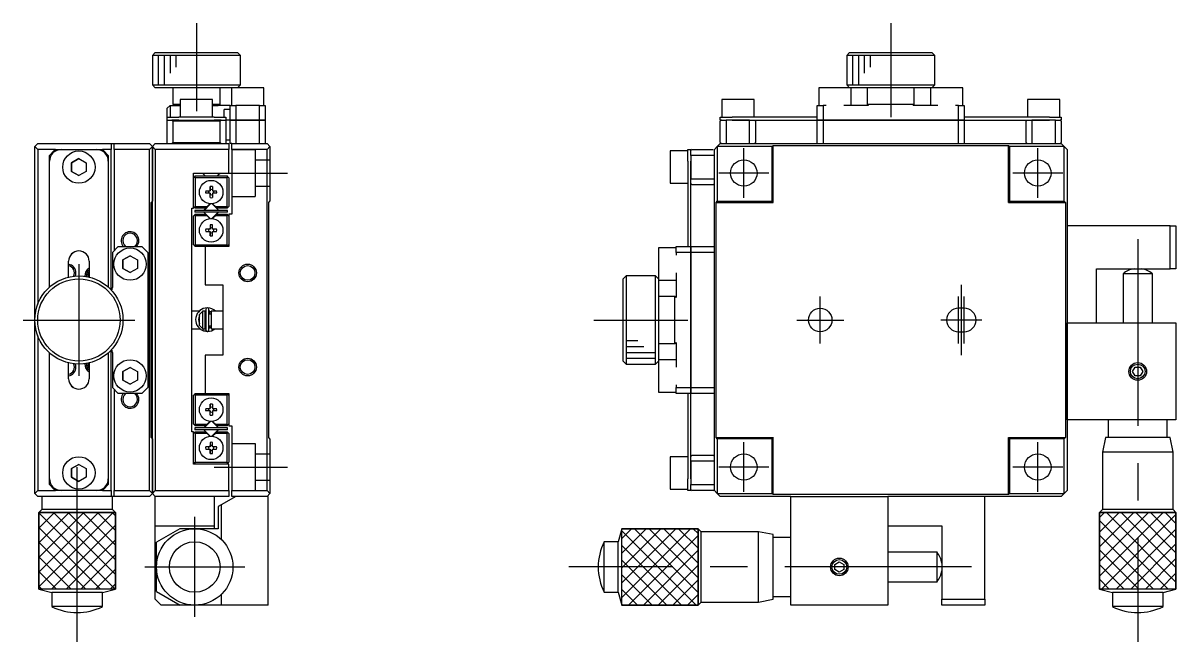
# Model space of a CAD drawing. Extents: x 10 to 427, y 10 to 256.
# Drawn here: x 230.7 to 426.8, y 96.7 to 202 of the extents above; entities that cross this region are included whole.
import ezdxf

# ---------------------------------------------------------------- set-up
doc = ezdxf.new("R2010")
doc.units = 0
doc.linetypes.add('CENTER', pattern=[50.8, 31.75, -6.35, 6.35, -6.35])
doc.linetypes.add('DASHED', pattern=[19.05, 12.7, -6.35])
doc.layers.get('0').update_dxf_attribs({"linetype": 'CONTINUOUS'})
doc.layers.add('CENTER', color=1, linetype='CENTER')

msp = doc.modelspace()

# ---------------------------------------------------------------- linework, layer by layer
at = {"color": 7, "linetype": 'CONTINUOUS'}
for p, q in [((253.24, 197), (252.74, 196.5)), ((267.74, 196.5), (252.74, 196.5)), ((252.74, 196.5), (252.74, 191.5)), ((253.24, 197), (267.24, 197)), ((267.74, 196.5), (267.24, 197)), ((267.74, 191.5), (267.74, 196.5)), ((371.32, 197), (370.82, 196.5)), ((378.32, 196.5), (370.82, 196.5)), ((370.82, 196.5), (370.82, 191.5)), ((371.32, 197), (378.32, 197)), ((371.32, 197), (385.32, 197)), ((378.32, 197), (385.32, 197)), ((385.82, 196.5), (378.32, 196.5)), ((385.82, 196.5), (385.32, 197)), ((385.82, 191.5), (385.82, 196.5)), ((252.74, 191.5), (267.74, 191.5)), ((252.74, 191.5), (253.24, 191)), ((266.19, 191), (253.24, 191)), ((256.24, 191), (256.24, 188.2)), ((264.24, 188.2), (264.24, 191)), ((271.69, 191), (266.19, 191)), ((266.19, 191), (266.19, 188)), ((267.24, 191), (267.74, 191.5)), ((271.69, 188), (271.69, 191)), ((368.82, 191), (366.07, 191)), ((366.07, 191), (366.07, 188)), ((371.57, 191), (368.82, 191)), ((370.82, 191.5), (385.82, 191.5)), ((370.82, 191.5), (371.32, 191)), ((385.07, 191), (371.57, 191)), ((371.57, 188), (371.57, 191)), ((374.32, 191), (374.32, 188.2)), ((382.32, 188.2), (382.32, 191)), ((387.82, 191), (385.07, 191)), ((385.07, 191), (385.07, 188)), ((385.32, 191), (385.82, 191.5)), ((390.57, 191), (387.82, 191)), ((390.57, 188), (390.57, 191)), ((262.99, 189), (257.49, 189)), ((257.49, 189), (257.49, 186)), ((262.99, 186), (262.99, 189)), ((352.32, 189), (349.57, 189)), ((349.57, 189), (349.57, 186)), ((355.07, 189), (352.32, 189)), ((355.07, 186), (355.07, 189)), ((404.32, 189), (401.57, 189)), ((401.57, 189), (401.57, 186)), ((407.07, 189), (404.32, 189)), ((407.07, 186), (407.07, 189)), ((255.74, 188), (255.24, 187.5)), ((255.24, 186), (255.24, 187.5)), ((255.74, 188), (255.74, 186)), ((255.74, 188), (257.49, 188)), ((256.24, 188.2), (257.49, 188.2)), ((256.24, 188.2), (256.44, 188)), ((262.99, 188.2), (264.24, 188.2)), ((262.99, 188), (263.94, 188)), ((265.94, 188), (263.94, 188)), ((264.04, 188), (264.24, 188.2)), ((265.94, 187.3), (264.94, 187.3)), ((264.94, 186), (264.94, 187.3)), ((265.94, 185.5), (265.94, 188)), ((265.94, 188), (266.94, 188)), ((266.94, 188), (266.94, 185.5)), ((270.94, 188), (266.94, 188)), ((270.94, 185.5), (270.94, 188)), ((270.94, 188), (271.94, 188)), ((271.94, 188), (271.94, 185.5)), ((365.82, 185.5), (365.82, 188)), ((365.82, 188), (366.82, 188)), ((366.82, 188), (366.82, 185.5)), ((367.32, 188), (366.82, 188)), ((374.52, 188), (370.32, 188)), ((374.32, 188.2), (382.32, 188.2)), ((374.32, 188.2), (374.52, 188)), ((382.12, 188), (382.32, 188.2)), ((386.32, 188), (382.12, 188)), ((389.82, 188), (389.32, 188)), ((389.82, 185.5), (389.82, 188)), ((389.82, 188), (390.82, 188)), ((390.82, 188), (390.82, 185.5)), ((255.24, 185.5), (255.24, 186)), ((255.24, 186), (257.24, 186)), ((255.24, 181.5), (255.24, 185.5)), ((255.24, 185.5), (256.04, 185.5)), ((256.24, 185.3), (256.04, 185.5)), ((256.04, 185.5), (256.37, 185.5)), ((256.37, 185.5), (256.04, 185.5)), ((256.24, 185.3), (256.24, 181.7)), ((264.24, 185.3), (256.24, 185.3)), ((257.24, 185.5), (256.37, 185.5)), ((263.24, 186), (257.24, 186)), ((257.24, 185.5), (263.24, 185.5)), ((263.24, 186), (265.24, 186)), ((264.12, 185.5), (263.24, 185.5)), ((264.12, 185.5), (264.44, 185.5)), ((264.44, 185.5), (264.12, 185.5)), ((264.44, 185.5), (264.24, 185.3)), ((264.24, 181.7), (264.24, 185.3)), ((264.44, 185.5), (265.24, 185.5)), ((265.24, 186), (265.24, 185.5)), ((265.24, 185.5), (265.24, 181.5)), ((265.94, 185.5), (265.24, 185.5)), ((266.94, 185.5), (265.94, 185.5)), ((265.94, 181.5), (265.94, 185.5)), ((265.94, 185.5), (266.94, 185.5)), ((266.94, 185.5), (270.94, 185.5)), ((266.94, 185.5), (266.94, 181.5)), ((270.94, 185.5), (266.94, 185.5)), ((271.94, 185.5), (270.94, 185.5)), ((270.94, 181.5), (270.94, 185.5)), ((270.94, 185.5), (271.94, 185.5)), ((271.94, 185.5), (271.94, 181.5)), ((349.32, 185.5), (349.32, 186)), ((349.32, 186), (351.32, 186)), ((349.52, 185.5), (349.32, 185.3)), ((349.52, 185.5), (349.32, 185.5)), ((349.32, 181.7), (349.32, 185.3)), ((349.52, 185.5), (350.32, 185.5)), ((350.32, 185.5), (350.32, 181.5)), ((351.32, 185.5), (350.32, 185.5)), ((351.32, 185.5), (350.32, 185.5)), ((365.82, 186), (351.32, 186)), ((354.32, 185.5), (351.32, 185.5)), ((351.32, 185.5), (354.32, 185.5)), ((354.32, 181.5), (354.32, 185.5)), ((354.32, 185.5), (365.82, 185.5)), ((355.32, 185.3), (355.12, 185.5)), ((355.32, 185.3), (355.32, 181.7)), ((366.82, 185.5), (365.82, 185.5)), ((365.82, 181.5), (365.82, 185.5)), ((365.82, 185.5), (366.82, 185.5)), ((366.82, 185.5), (389.82, 185.5)), ((366.82, 185.5), (366.82, 181.5)), ((389.82, 185.5), (366.82, 185.5)), ((390.82, 185.5), (389.82, 185.5)), ((389.82, 181.5), (389.82, 185.5)), ((389.82, 185.5), (390.82, 185.5)), ((405.32, 186), (390.82, 186)), ((390.82, 185.5), (402.32, 185.5)), ((390.82, 185.5), (390.82, 181.5)), ((401.52, 185.5), (401.32, 185.3)), ((401.32, 181.7), (401.32, 185.3)), ((402.32, 185.5), (402.32, 181.5)), ((405.32, 185.5), (402.32, 185.5)), ((402.32, 185.5), (405.32, 185.5)), ((405.32, 186), (407.32, 186)), ((406.32, 185.5), (405.32, 185.5)), ((406.32, 185.5), (405.32, 185.5)), ((406.32, 181.5), (406.32, 185.5)), ((406.32, 185.5), (407.12, 185.5)), ((407.32, 185.3), (407.12, 185.5)), ((407.32, 185.5), (407.12, 185.5)), ((407.32, 186), (407.32, 185.5)), ((407.32, 185.3), (407.32, 181.7)), ((233.24, 181.5), (232.74, 181)), ((232.74, 181), (233.24, 180.5)), ((232.74, 151.5), (232.74, 181)), ((233.24, 181.5), (245.74, 181.5)), ((233.24, 180.5), (233.24, 154.19)), ((236.24, 180.5), (233.24, 180.5)), ((236.04, 180.3), (236.24, 180.5)), ((236.24, 180.5), (237.24, 180.5)), ((237.24, 180.5), (243.24, 180.5)), ((243.24, 180.5), (244.24, 180.5)), ((244.24, 180.5), (244.44, 180.3)), ((245.74, 180.5), (244.24, 180.5)), ((245.74, 181.5), (246.24, 181.5)), ((245.74, 181.5), (245.74, 180.5)), ((245.74, 156.6), (245.74, 180.5)), ((246.24, 181.5), (252.24, 181.5)), ((246.24, 180.5), (246.24, 181.5)), ((252.24, 180.5), (246.24, 180.5)), ((246.24, 180.5), (246.24, 163.3)), ((252.24, 181.5), (252.74, 181)), ((252.74, 181), (252.24, 180.5)), ((252.24, 122.5), (252.24, 180.5)), ((253.24, 181.5), (252.74, 181)), ((252.74, 181), (253.24, 180.5)), ((252.74, 122), (252.74, 181)), ((252.74, 181), (252.74, 171.7)), ((253.24, 181.5), (265.74, 181.5)), ((253.24, 180.5), (253.24, 122.5)), ((265.74, 180.5), (253.24, 180.5)), ((256.04, 181.5), (256.24, 181.7)), ((256.24, 181.7), (264.24, 181.7)), ((264.24, 181.7), (264.44, 181.5)), ((265.94, 182.1), (265.24, 182.1)), ((265.74, 181.5), (265.74, 180.5)), ((265.74, 176.5), (265.74, 180.5)), ((266.24, 181.5), (265.94, 181.5)), ((266.24, 181.5), (272.24, 181.5)), ((266.24, 180.5), (266.24, 181.5)), ((266.24, 180.5), (266.24, 169.5)), ((272.24, 180.5), (266.24, 180.5)), ((272.24, 181.5), (272.74, 181)), ((272.74, 181), (272.24, 180.5)), ((272.24, 122.5), (272.24, 180.5)), ((272.74, 181), (272.74, 171.7)), ((343.82, 180.5), (344.32, 180.5)), ((343.82, 178.5), (343.82, 180.5)), ((344.52, 180.5), (344.32, 180.3)), ((344.32, 180.5), (344.32, 180.3)), ((344.52, 180.5), (348.12, 180.5)), ((348.82, 181), (348.32, 180.5)), ((348.32, 122.5), (348.32, 180.5)), ((349.32, 181.5), (348.82, 181)), ((348.82, 181), (348.82, 171.7)), ((358.12, 181), (348.82, 181)), ((349.32, 181.7), (349.52, 181.5)), ((349.32, 181.5), (407.32, 181.5)), ((355.12, 181.5), (355.32, 181.7)), ((358.12, 181), (358.32, 181.2)), ((358.12, 171.7), (358.12, 181)), ((358.32, 171.5), (358.32, 181.2)), ((358.32, 181.2), (398.32, 181.2)), ((398.32, 181.2), (398.52, 181)), ((398.32, 171.5), (398.32, 181.2)), ((398.32, 181.2), (398.52, 181)), ((407.82, 181), (398.52, 181)), ((398.52, 181), (398.52, 171.7)), ((401.32, 181.7), (401.52, 181.5)), ((407.12, 181.5), (407.32, 181.7)), ((407.82, 181), (407.32, 181.5)), ((407.82, 171.7), (407.82, 181)), ((408.32, 180.5), (407.82, 181)), ((408.32, 180.5), (408.32, 122.5)), ((236.04, 180.3), (235.24, 179.5)), ((235.24, 178.5), (235.24, 179.5)), ((235.24, 157.09), (235.24, 178.5)), ((236.37, 180.3), (236.04, 180.3)), ((238.99, 178.22), (240.24, 178.94)), ((240.24, 178.94), (238.99, 178.22)), ((240.24, 178.94), (241.49, 178.22)), ((244.44, 180.3), (244.12, 180.3)), ((245.24, 179.5), (244.44, 180.3)), ((245.24, 179.5), (245.24, 178.5)), ((245.24, 178.5), (245.24, 157.09)), ((340.82, 180.25), (340.82, 177.5)), ((343.82, 180.25), (340.82, 180.25)), ((343.82, 178.5), (343.82, 164)), ((344.32, 179.5), (344.32, 180.3)), ((348.32, 179.5), (344.32, 179.5)), ((344.32, 179.5), (344.32, 178.5)), ((344.32, 179.5), (344.32, 178.5)), ((344.32, 178.5), (344.32, 175.5)), ((344.32, 175.5), (344.32, 178.5)), ((238.99, 176.78), (238.99, 178.22)), ((238.99, 178.22), (238.99, 176.78)), ((240.24, 176.06), (238.99, 176.78)), ((238.99, 176.78), (240.24, 176.06)), ((241.49, 176.78), (240.24, 176.06)), ((241.49, 178.22), (241.49, 176.78)), ((259.74, 176.5), (265.74, 176.5)), ((259.74, 170.5), (259.74, 176.5)), ((261.24, 176.5), (261.49, 176.25)), ((263.99, 176.25), (264.24, 176.5)), ((340.82, 177.5), (340.82, 174.75)), ((259.74, 175.7), (259.89, 175.85)), ((260.04, 176), (259.89, 175.85)), ((259.89, 175.85), (260.04, 175.7)), ((260.04, 176), (265.44, 176)), ((260.04, 175.7), (260.04, 170.8)), ((265.44, 175.7), (260.04, 175.7)), ((261.49, 176.25), (261.74, 176)), ((263.74, 176), (263.99, 176.25)), ((265.59, 175.85), (265.44, 176)), ((265.44, 175.7), (265.59, 175.85)), ((265.44, 170.8), (265.44, 175.7)), ((265.59, 175.85), (265.74, 175.7)), ((265.74, 175.7), (265.74, 170.8)), ((340.82, 174.75), (343.82, 174.75)), ((344.32, 175.5), (348.32, 175.5)), ((344.32, 164), (344.32, 175.5)), ((344.32, 174.7), (344.52, 174.5)), ((348.12, 174.5), (348.32, 174.7)), ((261.82, 173.45), (262.54, 173.45)), ((262.54, 173.05), (261.82, 173.05)), ((262.54, 173.45), (262.54, 174.18)), ((262.54, 174.18), (262.54, 173.64)), ((262.54, 173.64), (262.54, 173.45)), ((262.54, 172.32), (262.54, 173.05)), ((262.54, 173.05), (262.54, 172.86)), ((262.54, 172.32), (262.54, 172.86)), ((262.94, 174.18), (262.94, 173.45)), ((262.94, 173.45), (263.67, 173.45)), ((263.67, 173.05), (262.94, 173.05)), ((262.94, 173.05), (262.94, 172.32)), ((348.12, 174.5), (344.52, 174.5)), ((252.54, 171.5), (252.74, 171.7)), ((252.54, 131.5), (252.54, 171.5)), ((259.89, 170.65), (259.74, 170.8)), ((260.04, 170.8), (259.89, 170.65)), ((259.89, 170.65), (260.04, 170.5)), ((260.04, 170.8), (262.04, 170.8)), ((262.57, 171.24), (261.51, 170.18)), ((261.55, 170.15), (262.64, 171.24)), ((261.74, 170.5), (262.04, 170.8)), ((262.04, 170.8), (262.51, 171.26)), ((263.98, 170.18), (262.92, 171.24)), ((262.98, 171.26), (263.45, 170.8)), ((263.45, 170.8), (265.44, 170.8)), ((263.45, 170.8), (263.75, 170.5)), ((265.59, 170.65), (265.44, 170.8)), ((265.44, 170.5), (265.59, 170.65)), ((265.74, 170.8), (265.59, 170.65)), ((272.54, 171.5), (272.74, 171.7)), ((272.54, 131.5), (272.54, 171.5)), ((348.62, 171.5), (348.82, 171.7)), ((348.62, 131.5), (348.62, 171.5)), ((348.62, 171.5), (358.32, 171.5)), ((348.82, 171.7), (358.12, 171.7)), ((358.32, 171.5), (358.12, 171.7)), ((398.52, 171.7), (398.32, 171.5)), ((398.32, 171.5), (408.02, 171.5)), ((398.52, 171.7), (407.82, 171.7)), ((407.82, 171.7), (408.02, 171.5)), ((408.02, 171.5), (408.02, 131.5)), ((259.44, 170.5), (259.74, 170.5)), ((259.44, 132.5), (259.44, 170.5)), ((259.74, 169.2), (259.89, 169.35)), ((259.74, 164.3), (259.74, 169.2)), ((260.04, 169.5), (259.89, 169.35)), ((259.89, 169.35), (260.04, 169.2)), ((259.94, 170.15), (259.94, 169.85)), ((265.54, 170.15), (259.94, 170.15)), ((265.54, 169.85), (259.94, 169.85)), ((261.74, 170.5), (260.04, 170.5)), ((260.04, 169.5), (261.74, 169.5)), ((260.04, 169.2), (260.04, 164.3)), ((262.04, 169.2), (260.04, 169.2)), ((261.51, 169.82), (262.57, 168.76)), ((262.04, 169.2), (261.74, 169.5)), ((262.51, 168.74), (262.04, 169.2)), ((263.42, 169.33), (262.85, 168.76)), ((262.92, 168.76), (263.98, 169.82)), ((263.45, 169.2), (262.98, 168.74)), ((263.94, 169.85), (263.42, 169.33)), ((263.75, 169.5), (263.45, 169.2)), ((265.44, 169.2), (263.45, 169.2)), ((265.44, 170.5), (263.75, 170.5)), ((263.75, 169.5), (265.44, 169.5)), ((265.59, 169.35), (265.44, 169.5)), ((265.44, 169.2), (265.59, 169.35)), ((265.44, 164.3), (265.44, 169.2)), ((265.54, 169.85), (265.54, 170.15)), ((265.59, 169.35), (265.74, 169.2)), ((265.74, 169.5), (265.74, 164)), ((266.24, 169.5), (265.74, 169.5)), ((262.54, 166.95), (261.82, 166.95)), ((262.54, 167.68), (262.54, 166.95)), ((262.54, 167.68), (262.54, 167.14)), ((262.54, 166.95), (262.54, 167.14)), ((262.94, 166.95), (262.94, 167.68)), ((263.67, 166.95), (262.94, 166.95)), ((425.82, 167.5), (408.32, 167.5)), ((425.82, 160.2), (425.82, 167.5)), ((425.82, 167.5), (426.82, 167.5)), ((426.82, 167.5), (426.82, 160.2)), ((261.82, 166.55), (262.54, 166.55)), ((262.54, 166.55), (262.54, 165.82)), ((262.54, 166.36), (262.54, 166.55)), ((262.54, 165.82), (262.54, 166.36)), ((262.94, 165.82), (262.94, 166.55)), ((262.94, 166.55), (263.67, 166.55)), ((246.94, 164), (245.94, 163)), ((245.94, 163), (245.94, 157)), ((246.94, 164), (250.94, 164)), ((251.94, 163), (250.94, 164)), ((251.94, 163), (251.94, 140)), ((259.89, 164.15), (259.74, 164.3)), ((260.04, 164.3), (259.89, 164.15)), ((259.89, 164.15), (260.04, 164)), ((260.04, 164.3), (265.44, 164.3)), ((261.74, 164), (260.04, 164)), ((261.74, 164), (261.74, 157.5)), ((265.74, 164), (261.74, 164)), ((265.59, 164.15), (265.44, 164.3)), ((265.44, 164), (265.59, 164.15)), ((265.74, 164.3), (265.59, 164.15)), ((338.82, 163.75), (338.82, 161)), ((341.82, 163.75), (338.82, 163.75)), ((341.82, 164), (344.32, 164)), ((341.82, 163), (341.82, 164)), ((344.32, 163), (341.82, 163)), ((341.82, 163), (341.82, 162.5)), ((344.32, 164), (344.32, 163)), ((344.32, 164), (348.32, 164)), ((344.32, 163), (344.32, 164)), ((344.32, 140), (344.32, 163)), ((348.32, 163), (344.32, 163)), ((344.32, 163), (344.32, 140)), ((238.49, 158.79), (238.49, 161.5)), ((241.99, 161.5), (241.99, 158.79)), ((247.69, 161.72), (248.94, 162.44)), ((248.94, 162.44), (247.69, 161.72)), ((247.69, 160.28), (247.69, 161.72)), ((247.69, 161.72), (247.69, 160.28)), ((248.94, 162.44), (250.19, 161.72)), ((250.19, 161.72), (250.19, 160.28)), ((338.82, 161), (338.82, 158.25)), ((248.94, 159.56), (247.69, 160.28)), ((247.69, 160.28), (248.94, 159.56)), ((250.19, 160.28), (248.94, 159.56)), ((333.32, 159), (332.82, 158.5)), ((333.32, 159), (333.32, 151.5)), ((338.32, 159), (333.32, 159)), ((338.32, 144), (338.32, 159)), ((338.82, 158.5), (338.32, 159)), ((341.82, 159.5), (341.82, 155.3)), ((413.32, 151), (413.32, 160.2)), ((413.32, 160.2), (425.82, 160.2)), ((422.82, 159.37), (417.82, 159.37)), ((417.82, 159.37), (417.82, 151)), ((422.82, 151), (422.82, 159.37)), ((426.82, 160.2), (425.82, 160.2)), ((261.74, 157.5), (264.74, 157.5)), ((264.74, 157.5), (264.74, 145.5)), ((332.82, 144.5), (332.82, 158.5)), ((332.82, 151.5), (332.82, 158.5)), ((338.82, 158.25), (338.82, 144.75)), ((338.82, 158.25), (341.82, 158.25)), ((341.62, 155.5), (338.82, 155.5)), ((341.62, 147.5), (341.62, 155.5)), ((341.82, 155.3), (341.62, 155.5)), ((260.71, 153), (259.44, 153)), ((260.74, 152.42), (261.24, 152.95)), ((261.24, 153), (261.24, 152.95)), ((261.74, 153), (261.24, 153)), ((261.24, 152.95), (261.24, 150.05)), ((261.36, 153.42), (261.3, 153.4)), ((261.68, 153), (261.84, 153.04)), ((261.74, 150), (261.74, 153)), ((261.84, 153.31), (261.84, 149.81)), ((262.34, 149.81), (262.34, 153.31)), ((262.34, 153.04), (262.74, 152.91)), ((262.44, 153), (262.44, 152.5)), ((262.5, 153), (262.44, 153)), ((262.74, 153), (262.74, 150)), ((264.74, 153), (262.74, 153)), ((390.82, 153.5), (389.82, 153.5)), ((232.74, 122), (232.74, 151.5)), ((260.74, 150.58), (260.74, 152.42)), ((261.74, 152.9), (261.84, 152.71)), ((261.84, 152.5), (261.74, 152.5)), ((261.84, 152.5), (261.74, 152.5)), ((262.44, 152.5), (262.34, 152.5)), ((262.74, 152.5), (262.34, 152.5)), ((332.82, 144.5), (332.82, 151.5)), ((333.32, 151.5), (333.32, 144)), ((408.32, 151), (426.82, 151)), ((408.32, 134.5), (408.32, 151)), ((426.82, 151), (426.82, 134.5)), ((259.44, 150), (260.84, 150)), ((261.24, 150.05), (260.74, 150.58)), ((261.22, 149.76), (261.3, 149.72)), ((261.24, 150.05), (261.24, 150)), ((261.24, 150), (261.74, 150)), ((261.3, 149.72), (261.38, 150.01)), ((261.31, 149.77), (261.3, 149.76)), ((261.3, 149.76), (261.3, 149.75)), ((261.3, 149.75), (261.3, 149.74)), ((261.3, 149.74), (261.3, 149.73)), ((261.3, 149.73), (261.3, 149.72)), ((261.3, 149.72), (261.34, 149.71)), ((261.3, 149.72), (261.3, 149.72)), ((261.3, 149.72), (261.3, 149.72)), ((261.32, 149.81), (261.31, 149.79)), ((261.31, 149.79), (261.31, 149.78)), ((261.31, 149.78), (261.31, 149.77)), ((261.33, 149.84), (261.32, 149.83)), ((261.32, 149.83), (261.32, 149.81)), ((261.34, 149.86), (261.33, 149.84)), ((261.35, 149.9), (261.34, 149.88)), ((261.34, 149.88), (261.34, 149.86)), ((261.34, 149.71), (261.37, 149.69)), ((261.36, 149.92), (261.35, 149.9)), ((261.37, 149.94), (261.36, 149.92)), ((261.36, 149.7), (262.06, 149.56)), ((261.38, 149.98), (261.37, 149.96)), ((261.37, 149.96), (261.37, 149.94)), ((261.37, 149.69), (261.41, 149.68)), ((261.39, 150), (261.38, 149.98)), ((261.41, 149.68), (261.44, 149.67)), ((261.44, 149.67), (261.48, 149.67)), ((261.48, 149.67), (261.52, 149.66)), ((261.52, 149.66), (261.55, 149.66)), ((261.55, 149.66), (261.59, 149.66)), ((261.59, 149.66), (261.63, 149.66)), ((261.63, 149.66), (261.66, 149.66)), ((261.66, 149.66), (261.7, 149.67)), ((261.7, 149.67), (261.74, 149.67)), ((261.74, 150.5), (261.84, 150.5)), ((261.74, 150.5), (261.84, 150.5)), ((261.84, 150.41), (261.74, 150.21)), ((261.74, 149.67), (261.77, 149.68)), ((261.77, 149.68), (261.81, 149.69)), ((261.81, 149.69), (261.84, 149.7)), ((261.84, 149.7), (261.86, 149.71)), ((262.34, 150.5), (262.44, 150.5)), ((262.34, 150.5), (262.74, 150.5)), ((262.74, 150.21), (262.34, 150.08)), ((262.44, 150.5), (262.44, 150.1)), ((262.74, 150), (264.74, 150)), ((389.82, 149.5), (390.82, 149.5)), ((233.24, 148.81), (233.24, 122.5)), ((338.82, 147.5), (341.62, 147.5)), ((341.62, 147.5), (341.82, 147.7)), ((341.82, 147.7), (341.82, 143.5)), ((235.24, 124.5), (235.24, 145.91)), ((245.24, 145.91), (245.24, 124.5)), ((245.74, 122.5), (245.74, 146.4)), ((245.94, 146), (245.94, 140)), ((261.74, 145.5), (261.74, 139)), ((264.74, 145.5), (261.74, 145.5)), ((238.49, 141.5), (238.49, 144.21)), ((241.99, 144.21), (241.99, 141.5)), ((247.69, 142.72), (248.94, 143.44)), ((248.94, 143.44), (247.69, 142.72)), ((248.94, 143.44), (250.19, 142.72)), ((332.82, 144.5), (333.32, 144)), ((333.32, 144), (338.32, 144)), ((338.32, 144), (338.82, 144.5)), ((338.82, 144.75), (338.82, 142)), ((341.82, 144.75), (338.82, 144.75)), ((419.45, 142.75), (419.89, 143.5)), ((419.89, 143.5), (420.75, 143.5)), ((420.75, 143.5), (421.18, 142.75)), ((247.69, 141.28), (247.69, 142.72)), ((247.69, 142.72), (247.69, 141.28)), ((248.94, 140.56), (247.69, 141.28)), ((247.69, 141.28), (248.94, 140.56)), ((250.19, 141.28), (248.94, 140.56)), ((250.19, 142.72), (250.19, 141.28)), ((338.82, 142), (338.82, 139.25)), ((419.89, 142), (419.45, 142.75)), ((420.75, 142), (419.89, 142)), ((421.18, 142.75), (420.75, 142)), ((245.94, 140), (246.94, 139)), ((246.24, 139.7), (246.24, 122.5)), ((250.94, 139), (251.94, 140)), ((338.82, 139.25), (341.82, 139.25)), ((341.82, 140.5), (341.82, 140)), ((341.82, 140), (344.32, 140)), ((341.82, 139), (341.82, 140)), ((344.32, 140), (344.32, 139)), ((344.32, 139), (344.32, 140)), ((344.32, 140), (348.32, 140)), ((250.94, 139), (246.94, 139)), ((259.74, 138.7), (259.89, 138.85)), ((259.74, 133.8), (259.74, 138.7)), ((260.04, 139), (259.89, 138.85)), ((259.89, 138.85), (260.04, 138.7)), ((260.04, 139), (261.74, 139)), ((260.04, 138.7), (260.04, 133.8)), ((265.44, 138.7), (260.04, 138.7)), ((261.74, 139), (265.74, 139)), ((265.59, 138.85), (265.44, 139)), ((265.44, 138.7), (265.59, 138.85)), ((265.44, 133.8), (265.44, 138.7)), ((265.59, 138.85), (265.74, 138.7)), ((265.74, 139), (265.74, 133.5)), ((344.32, 139), (341.82, 139)), ((343.82, 139), (343.82, 124.5)), ((344.32, 127.5), (344.32, 139)), ((348.32, 139), (344.32, 139)), ((261.82, 136.45), (262.54, 136.45)), ((262.54, 136.05), (261.82, 136.05)), ((262.54, 136.45), (262.54, 137.18)), ((262.54, 137.18), (262.54, 136.64)), ((262.54, 136.64), (262.54, 136.45)), ((262.54, 135.32), (262.54, 136.05)), ((262.54, 136.05), (262.54, 135.86)), ((262.54, 135.32), (262.54, 135.86)), ((262.94, 137.18), (262.94, 136.45)), ((262.94, 136.45), (263.67, 136.45)), ((263.67, 136.05), (262.94, 136.05)), ((262.94, 136.05), (262.94, 135.32)), ((259.89, 133.65), (259.74, 133.8)), ((260.04, 133.8), (259.89, 133.65)), ((259.89, 133.65), (260.04, 133.5)), ((260.04, 133.8), (262.04, 133.8)), ((261.74, 133.5), (260.04, 133.5)), ((262.57, 134.24), (261.51, 133.18)), ((261.55, 133.15), (262.07, 133.67)), ((261.74, 133.5), (262.04, 133.8)), ((262.04, 133.8), (262.51, 134.26)), ((262.07, 133.67), (262.64, 134.24)), ((263.98, 133.18), (262.92, 134.24)), ((262.98, 134.26), (263.45, 133.8)), ((263.45, 133.8), (263.75, 133.5)), ((263.45, 133.8), (265.44, 133.8)), ((265.44, 133.5), (263.75, 133.5)), ((265.59, 133.65), (265.44, 133.8)), ((265.44, 133.5), (265.59, 133.65)), ((265.74, 133.8), (265.59, 133.65)), ((265.74, 133.5), (266.24, 133.5)), ((266.24, 133.5), (266.24, 122.5)), ((426.82, 134.5), (408.32, 134.5)), ((415.32, 134.5), (415.32, 131.5)), ((425.32, 131.5), (425.32, 134.5)), ((252.74, 131.3), (252.54, 131.5)), ((259.74, 132.5), (259.44, 132.5)), ((259.74, 127), (259.74, 132.5)), ((259.74, 132.2), (259.89, 132.35)), ((260.04, 132.5), (259.89, 132.35)), ((259.89, 132.35), (260.04, 132.2)), ((259.94, 133.15), (259.94, 132.85)), ((265.54, 133.15), (259.94, 133.15)), ((265.54, 132.85), (259.94, 132.85)), ((260.04, 132.5), (261.74, 132.5)), ((260.04, 132.2), (260.04, 127.3)), ((262.04, 132.2), (260.04, 132.2)), ((261.51, 132.82), (262.57, 131.76)), ((262.04, 132.2), (261.74, 132.5)), ((262.51, 131.74), (262.04, 132.2)), ((263.94, 132.85), (262.85, 131.76)), ((262.92, 131.76), (263.98, 132.82)), ((263.45, 132.2), (262.98, 131.74)), ((263.75, 132.5), (263.45, 132.2)), ((265.44, 132.2), (263.45, 132.2)), ((263.75, 132.5), (265.44, 132.5)), ((265.59, 132.35), (265.44, 132.5)), ((265.44, 132.2), (265.59, 132.35)), ((265.44, 127.3), (265.44, 132.2)), ((265.54, 132.85), (265.54, 133.15)), ((265.59, 132.35), (265.74, 132.2)), ((265.74, 132.2), (265.74, 127.3)), ((272.74, 131.3), (272.54, 131.5)), ((348.82, 131.3), (348.62, 131.5)), ((348.62, 131.5), (358.32, 131.5)), ((358.32, 131.5), (358.12, 131.3)), ((358.32, 121.8), (358.32, 131.5)), ((398.32, 121.8), (398.32, 131.5)), ((398.52, 131.3), (398.32, 131.5)), ((398.32, 131.5), (408.02, 131.5)), ((408.02, 131.5), (407.82, 131.3)), ((414.82, 131.5), (414.32, 129)), ((425.82, 131.5), (414.82, 131.5)), ((426.32, 129), (425.82, 131.5)), ((252.74, 131.3), (252.74, 122)), ((262.54, 129.95), (261.82, 129.95)), ((261.82, 129.55), (262.54, 129.55)), ((262.54, 130.68), (262.54, 129.95)), ((262.54, 130.68), (262.54, 130.14)), ((262.54, 129.95), (262.54, 130.14)), ((262.54, 129.55), (262.54, 128.82)), ((262.54, 129.36), (262.54, 129.55)), ((262.94, 129.95), (262.94, 130.68)), ((263.67, 129.95), (262.94, 129.95)), ((262.94, 128.82), (262.94, 129.55)), ((262.94, 129.55), (263.67, 129.55)), ((272.74, 131.3), (272.74, 122)), ((348.82, 131.3), (348.82, 122)), ((358.12, 131.3), (348.82, 131.3)), ((358.12, 122), (358.12, 131.3)), ((398.52, 131.3), (398.52, 122)), ((407.82, 131.3), (398.52, 131.3)), ((407.82, 122), (407.82, 131.3)), ((262.54, 128.82), (262.54, 129.36)), ((340.82, 128.25), (340.82, 125.5)), ((343.82, 128.25), (340.82, 128.25)), ((344.52, 128.5), (344.32, 128.3)), ((348.32, 127.5), (344.32, 127.5)), ((344.32, 127.5), (344.32, 124.5)), ((344.32, 124.5), (344.32, 127.5)), ((344.52, 128.5), (348.12, 128.5)), ((348.32, 128.3), (348.12, 128.5)), ((426.32, 129), (414.32, 129)), ((414.32, 129), (414.32, 119.25)), ((426.32, 119.25), (426.32, 129)), ((238.99, 126.22), (240.24, 126.94)), ((240.24, 126.94), (238.99, 126.22)), ((238.99, 124.78), (238.99, 126.22)), ((238.99, 126.22), (238.99, 124.78)), ((240.24, 126.94), (241.49, 126.22)), ((241.49, 126.22), (241.49, 124.78)), ((259.89, 127.15), (259.74, 127.3)), ((265.74, 127), (259.74, 127)), ((260.04, 127.3), (259.89, 127.15)), ((259.89, 127.15), (260.04, 127)), ((260.04, 127.3), (265.44, 127.3)), ((265.59, 127.15), (265.44, 127.3)), ((265.44, 127), (265.59, 127.15)), ((265.74, 127.3), (265.59, 127.15)), ((265.74, 122.5), (265.74, 127)), ((340.82, 125.5), (340.82, 122.75)), ((235.24, 123.5), (235.24, 124.5)), ((240.24, 124.06), (238.99, 124.78)), ((238.99, 124.78), (240.24, 124.06)), ((241.49, 124.78), (240.24, 124.06)), ((245.24, 124.5), (245.24, 123.5)), ((343.82, 122.5), (343.82, 124.5)), ((344.32, 124.5), (344.32, 123.5)), ((344.32, 124.5), (344.32, 123.5)), ((233.24, 122.5), (232.74, 122)), ((232.74, 122), (233.24, 121.5)), ((233.24, 122.5), (236.24, 122.5)), ((235.24, 123.5), (236.04, 122.7)), ((236.04, 122.7), (236.37, 122.7)), ((236.24, 122.5), (236.04, 122.7)), ((237.24, 122.5), (236.24, 122.5)), ((243.24, 122.5), (237.24, 122.5)), ((244.24, 122.5), (243.24, 122.5)), ((244.12, 122.7), (244.44, 122.7)), ((244.44, 122.7), (244.24, 122.5)), ((244.24, 122.5), (245.74, 122.5)), ((244.44, 122.7), (245.24, 123.5)), ((245.74, 122.5), (245.74, 121.5)), ((246.24, 122.5), (252.24, 122.5)), ((246.24, 121.5), (246.24, 122.5)), ((252.24, 122.5), (252.74, 122)), ((252.74, 122), (252.24, 121.5)), ((253.24, 122.5), (252.74, 122)), ((252.74, 122), (253.24, 121.5)), ((253.24, 122.5), (265.74, 122.5)), ((265.74, 122.5), (265.74, 121.5)), ((266.24, 122.5), (272.24, 122.5)), ((266.24, 121.5), (266.24, 122.5)), ((272.24, 122.5), (272.74, 122)), ((272.74, 122), (272.24, 121.5)), ((340.82, 122.75), (343.82, 122.75)), ((344.32, 122.5), (343.82, 122.5)), ((344.32, 123.5), (348.32, 123.5)), ((344.32, 122.7), (344.32, 123.5)), ((344.32, 122.7), (344.52, 122.5)), ((344.32, 122.7), (344.32, 122.5)), ((348.12, 122.5), (344.52, 122.5)), ((348.12, 122.5), (348.32, 122.7)), ((348.32, 122.5), (348.82, 122)), ((348.82, 122), (358.12, 122)), ((348.82, 122), (349.32, 121.5)), ((358.32, 121.8), (358.12, 122)), ((398.32, 121.8), (358.32, 121.8)), ((398.52, 122), (398.32, 121.8)), ((398.52, 122), (407.82, 122)), ((407.32, 121.5), (407.82, 122)), ((407.82, 122), (408.32, 122.5)), ((245.74, 121.5), (233.24, 121.5)), ((233.94, 121.5), (233.94, 119.25)), ((246.24, 121.5), (245.74, 121.5)), ((245.94, 119.25), (245.94, 121.5)), ((252.24, 121.5), (246.24, 121.5)), ((253.24, 116.5), (253.24, 121.5)), ((265.74, 121.5), (253.24, 121.5)), ((263.24, 121.5), (263.24, 116.5)), ((264.44, 120.06), (263.94, 119.77)), ((263.94, 119.77), (263.94, 116)), ((266.94, 121.5), (264.44, 120.06)), ((264.44, 120.06), (264.44, 114.19)), ((272.24, 121.5), (266.24, 121.5)), ((272.44, 121.5), (272.24, 121.5)), ((272.44, 103), (272.44, 121.5)), ((361.32, 121.5), (349.32, 121.5)), ((361.32, 121.5), (377.82, 121.5)), ((361.32, 103), (361.32, 121.5)), ((377.82, 121.5), (377.82, 103)), ((407.32, 121.5), (377.82, 121.5)), ((394.32, 104), (394.32, 121.5)), ((233.94, 119.25), (233.44, 118.75)), ((246.44, 118.75), (233.44, 118.75)), ((233.44, 118.75), (233.44, 105.75)), ((233.44, 105.75), (233.44, 118.75)), ((233.44, 118.75), (246.44, 118.75)), ((245.94, 119.25), (233.94, 119.25)), ((246.44, 118.75), (245.94, 119.25)), ((246.44, 105.75), (246.44, 118.75)), ((246.44, 118.75), (246.44, 105.75)), ((414.32, 119.25), (413.82, 118.75)), ((426.82, 118.75), (413.82, 118.75)), ((413.82, 118.75), (413.82, 105.75)), ((413.82, 105.75), (413.82, 118.75)), ((413.82, 118.75), (426.82, 118.75)), ((426.32, 119.25), (414.32, 119.25)), ((426.82, 118.75), (426.32, 119.25)), ((426.82, 105.75), (426.82, 118.75)), ((426.82, 118.75), (426.82, 105.75)), ((253.24, 116.5), (263.24, 116.5)), ((253.24, 104), (253.24, 116.5)), ((257.42, 116), (253.44, 113.71)), ((259.94, 116), (257.42, 116)), ((263.94, 116), (259.94, 116)), ((263.24, 116.5), (263.24, 116)), ((332.57, 116), (331.98, 113.8)), ((332.57, 103), (332.57, 116)), ((345.57, 116), (332.57, 116)), ((332.57, 116), (345.57, 116)), ((332.57, 103), (332.57, 116)), ((345.57, 103), (345.57, 116)), ((346.07, 115.5), (345.57, 116)), ((345.57, 116), (345.57, 103)), ((377.82, 116.5), (387.02, 116.5)), ((387.02, 116.5), (387.02, 104)), ((329.57, 105.2), (329.57, 113.8)), ((331.98, 113.8), (329.57, 113.8)), ((331.98, 105.2), (331.98, 113.8)), ((346.07, 103.5), (346.07, 115.5)), ((355.82, 115.5), (346.07, 115.5)), ((355.82, 103.5), (355.82, 115.5)), ((358.32, 115), (355.82, 115.5)), ((358.32, 104), (358.32, 115)), ((361.32, 114.5), (358.32, 114.5)), ((253.44, 109.5), (253.44, 113.71)), ((386.19, 112), (377.82, 112)), ((386.19, 107), (386.19, 112)), ((368.82, 109.93), (369.57, 110.37)), ((368.82, 109.07), (368.82, 109.93)), ((369.57, 110.37), (370.32, 109.93)), ((370.32, 109.93), (370.32, 109.07)), ((253.44, 105.31), (253.44, 109.5)), ((369.57, 108.63), (368.82, 109.07)), ((370.32, 109.07), (369.57, 108.63)), ((377.82, 107), (386.19, 107)), ((246.44, 105.75), (233.44, 105.75)), ((233.44, 105.75), (235.64, 105.16)), ((246.44, 105.75), (233.44, 105.75)), ((244.24, 105.16), (235.64, 105.16)), ((235.64, 105.16), (235.64, 102.75)), ((244.24, 105.16), (246.44, 105.75)), ((244.24, 102.75), (244.24, 105.16)), ((253.24, 104), (254.24, 103)), ((253.44, 105.31), (257.44, 103)), ((264.44, 104.81), (264.44, 103)), ((329.57, 105.2), (331.98, 105.2)), ((331.98, 105.2), (332.57, 103)), ((355.82, 103.5), (358.32, 104)), ((358.32, 104.5), (361.32, 104.5)), ((387.02, 104), (394.32, 104)), ((387.02, 103), (387.02, 104)), ((394.32, 104), (394.32, 103)), ((426.82, 105.75), (413.82, 105.75)), ((413.82, 105.75), (416.02, 105.16)), ((426.82, 105.75), (413.82, 105.75)), ((424.62, 105.16), (416.02, 105.16)), ((416.02, 105.16), (416.02, 102.75)), ((424.62, 105.16), (426.82, 105.75)), ((424.62, 102.75), (424.62, 105.16)), ((244.24, 102.75), (235.64, 102.75)), ((257.44, 103), (254.24, 103)), ((259.94, 103), (257.44, 103)), ((264.44, 103), (259.94, 103)), ((272.44, 103), (264.44, 103)), ((332.57, 103), (345.57, 103)), ((345.57, 103), (332.57, 103)), ((345.57, 103), (346.07, 103.5)), ((346.07, 103.5), (355.82, 103.5)), ((377.82, 103), (361.32, 103)), ((394.32, 103), (387.02, 103)), ((424.62, 102.75), (416.02, 102.75))]:
    msp.add_line(p, q, dxfattribs=at)
at = {"color": 3, "linetype": 'CONTINUOUS'}
for p, q in [((253.74, 196.5), (253.74, 191.5)), ((254.74, 196.5), (254.74, 191.5)), ((255.74, 196.5), (255.74, 193.5)), ((256.74, 196.5), (256.74, 194.5)), ((371.82, 196.5), (371.82, 191.5)), ((372.82, 196.5), (372.82, 191.5)), ((373.82, 196.5), (373.82, 193.5)), ((374.82, 196.5), (374.82, 194.5)), ((333.32, 148), (335.32, 148)), ((333.32, 147), (336.32, 147)), ((333.32, 146), (338.32, 146)), ((333.32, 145), (338.32, 145)), ((233.58, 118.75), (233.44, 118.62)), ((236.08, 118.75), (233.44, 116.12)), ((238.58, 118.75), (233.44, 113.62)), ((241.08, 118.75), (233.44, 111.12)), ((243.58, 118.75), (233.44, 108.62)), ((246.08, 118.75), (233.44, 106.12)), ((233.44, 118.72), (246.41, 105.75)), ((235.91, 118.75), (246.44, 108.22)), ((238.41, 118.75), (246.44, 110.72)), ((240.91, 118.75), (246.44, 113.22)), ((243.41, 118.75), (246.44, 115.72)), ((245.91, 118.75), (246.44, 118.22)), ((413.82, 107.92), (424.65, 118.75)), ((413.82, 110.42), (422.15, 118.75)), ((413.82, 112.92), (419.65, 118.75)), ((413.82, 115.42), (417.15, 118.75)), ((413.82, 117.92), (414.65, 118.75)), ((414.15, 105.75), (426.82, 118.42)), ((426.82, 106.92), (414.99, 118.75)), ((426.82, 109.42), (417.49, 118.75)), ((426.82, 111.92), (419.99, 118.75)), ((426.82, 114.42), (422.49, 118.75)), ((426.82, 116.92), (424.99, 118.75)), ((233.44, 116.22), (243.91, 105.75)), ((246.44, 116.62), (235.58, 105.75)), ((332.57, 114.33), (334.24, 116)), ((332.57, 111.83), (336.74, 116)), ((332.57, 109.33), (339.24, 116)), ((332.57, 106.83), (341.74, 116)), ((332.57, 104.33), (344.24, 116)), ((334.74, 116), (345.57, 105.17)), ((337.24, 116), (345.57, 107.67)), ((339.74, 116), (345.57, 110.17)), ((342.24, 116), (345.57, 112.67)), ((344.74, 116), (345.57, 115.17)), ((425.49, 105.75), (413.82, 117.42)), ((416.65, 105.75), (426.82, 115.92)), ((246.44, 114.12), (238.08, 105.75)), ((332.57, 115.67), (345.24, 103)), ((333.74, 103), (345.57, 114.83)), ((422.99, 105.75), (413.82, 114.92)), ((233.44, 113.72), (241.41, 105.75)), ((332.57, 113.17), (342.74, 103)), ((336.24, 103), (345.57, 112.33)), ((420.49, 105.75), (413.82, 112.42)), ((419.15, 105.75), (426.82, 113.42)), ((233.44, 111.22), (238.91, 105.75)), ((246.44, 111.62), (240.58, 105.75)), ((332.57, 110.67), (340.24, 103)), ((338.74, 103), (345.57, 109.83)), ((417.99, 105.75), (413.82, 109.92)), ((421.65, 105.75), (426.82, 110.92)), ((233.44, 108.72), (236.41, 105.75)), ((246.44, 109.12), (243.08, 105.75)), ((332.57, 108.17), (337.74, 103)), ((424.15, 105.75), (426.82, 108.42)), ((233.44, 106.22), (233.91, 105.75)), ((246.44, 106.62), (245.58, 105.75)), ((341.24, 103), (345.57, 107.33)), ((415.49, 105.75), (413.82, 107.42)), ((426.65, 105.75), (426.82, 105.92)), ((332.57, 105.67), (335.24, 103)), ((343.74, 103), (345.57, 104.83)), ((332.57, 103.17), (332.74, 103))]:
    msp.add_line(p, q, dxfattribs=at)
at = {"color": 3, "linetype": 'DASHED'}
for p, q in [((266.24, 180.5), (270.24, 180.5)), ((270.24, 180.5), (270.24, 172.5)), ((270.24, 178.75), (272.74, 178.75)), ((270.24, 174.25), (272.74, 174.25)), ((266.24, 172.5), (270.24, 172.5)), ((266.24, 130.5), (270.24, 130.5)), ((270.24, 130.5), (270.24, 122.5)), ((270.24, 128.75), (272.74, 128.75)), ((270.24, 124.25), (272.74, 124.25)), ((266.24, 122.5), (270.24, 122.5))]:
    msp.add_line(p, q, dxfattribs=at)
at = {"color": 7, "linetype": 'CONTINUOUS'}
for centre, radius in [((240.24, 177.5), 2.75), ((353.32, 176.5), 2.25), ((403.32, 176.5), 2.25), ((262.74, 173.25), 2), ((262.74, 166.75), 2), ((248.94, 161), 2.75), ((240.24, 151.5), 7.5), ((268.94, 159.5), 1.25), ((240.24, 151.5), 7), ((366.32, 151.5), 2), ((248.94, 142), 2.75), ((268.94, 143.5), 1.25), ((420.32, 142.75), 1.25), ((262.74, 136.25), 2), ((262.74, 129.75), 2), ((240.24, 125.5), 2.75), ((353.32, 126.5), 2.25), ((403.32, 126.5), 2.25), ((259.94, 109.5), 6.5), ((259.94, 109.5), 4.3), ((369.57, 109.5), 1.25)]:
    msp.add_circle(centre, radius, dxfattribs=at)
at = {"color": 3, "linetype": 'CONTINUOUS'}
for centre in [(268.94, 159.5), (268.94, 143.5), (420.32, 142.75), (369.57, 109.5)]:
    msp.add_circle(centre, 1.5, dxfattribs=at)
at = {"color": 7, "linetype": 'CONTINUOUS'}
for centre, radius, start, end in [((237.24, 178.5), 2, 90, 180), ((243.24, 178.5), 2, 0, 90), ((262.74, 173.25), 0.95, 167.8468, 192.1532), ((262.74, 173.25), 0.435, 152.6335, 207.3665), ((262.74, 173.25), 0.95, 77.8468, 102.1532), ((262.74, 173.25), 0.435, 62.6335, 117.3665), ((262.74, 173.25), 0.435, 242.6335, 297.3665), ((262.74, 173.25), 0.435, 332.6335, 27.3665), ((262.74, 173.25), 0.95, 347.8468, 12.1532), ((262.74, 173.25), 0.95, 257.8468, 282.1532), ((262.71, 171.1), 0.2, 126.858, 135), ((262.78, 171.1), 0.2, 128.7388, 135), ((262.78, 171.1), 0.2, 45, 53.142), ((261.65, 170.04), 0.2, 135, 145.0247), ((261.65, 169.96), 0.2, 214.9753, 225), ((262.71, 168.9), 0.2, 225, 233.142), ((262.71, 168.9), 0.2, 308.7388, 315), ((262.78, 168.9), 0.2, 306.858, 315), ((263.84, 170.04), 0.2, 34.9753, 45), ((263.84, 169.96), 0.2, 315, 325.0247), ((262.74, 166.75), 0.95, 167.8468, 192.1532), ((262.74, 166.75), 0.435, 152.6335, 207.3665), ((262.74, 166.75), 0.95, 77.8468, 102.1532), ((262.74, 166.75), 0.435, 62.6335, 117.3665), ((262.74, 166.75), 0.435, 332.6335, 27.3665), ((262.74, 166.75), 0.95, 347.8468, 12.1532), ((248.94, 165), 1.25, 306.8699, 233.1301), ((262.74, 166.75), 0.435, 242.6335, 297.3665), ((262.74, 166.75), 0.95, 257.8468, 282.1532), ((240.24, 161.5), 1.75, 0, 180), ((238.24, 159.5), 1.25, 333.8142, 78.463), ((242.74, 159), 1.25, 126.8699, 184.8488), ((242.74, 159), 1, 138.5904, 180), ((242.74, 159), 1, 180, 188.8574), ((420.32, 156.25), 4, 99.068, 128.6822), ((420.32, 156.25), 4, 51.3178, 80.932), ((243.94, 157), 2, 344.335, 0), ((262.09, 151.56), 2, 90.8992, 246.789), ((262.09, 153.31), 0.25, 0, 180), ((262.09, 151.56), 1.99, 46.1917, 89.2349), ((389.82, 151.5), 2, 90, 270), ((390.82, 151.5), 2, 270, 90), ((262.09, 151.56), 1.5, 153.8769, 206.1023), ((262.09, 149.81), 0.25, 180, 0), ((262.09, 151.56), 2, 270.9074, 308.757), ((243.94, 146), 2, 0, 15.665), ((238.24, 143.5), 1.25, 281.537, 26.1858), ((242.74, 144), 1.25, 175.1512, 233.1301), ((242.74, 144), 1, 171.1426, 180), ((242.74, 144), 1, 180, 221.4096), ((240.24, 141.5), 1.75, 180, 0), ((248.94, 138), 1.25, 126.8699, 270), ((248.94, 138), 1.25, 270, 53.1301), ((262.74, 136.25), 0.95, 167.8468, 192.1532), ((262.74, 136.25), 0.435, 152.6335, 207.3665), ((262.74, 136.25), 0.95, 77.8468, 102.1532), ((262.74, 136.25), 0.435, 62.6335, 117.3665), ((262.74, 136.25), 0.435, 242.6335, 297.3665), ((262.74, 136.25), 0.95, 257.8468, 282.1532), ((262.74, 136.25), 0.435, 332.6335, 27.3665), ((262.74, 136.25), 0.95, 347.8468, 12.1532), ((262.71, 134.1), 0.2, 126.858, 135), ((262.78, 134.1), 0.2, 128.7388, 135), ((262.78, 134.1), 0.2, 45, 53.142), ((261.65, 133.04), 0.2, 135, 145.0247), ((261.65, 132.96), 0.2, 214.9753, 225), ((262.71, 131.9), 0.2, 225, 233.142), ((262.71, 131.9), 0.2, 308.7388, 315), ((262.78, 131.9), 0.2, 306.858, 315), ((263.84, 133.04), 0.2, 34.9753, 45), ((263.84, 132.96), 0.2, 315, 325.0247), ((262.74, 129.75), 0.95, 167.8468, 192.1532), ((262.74, 129.75), 0.435, 152.6335, 207.3665), ((262.74, 129.75), 0.95, 77.8468, 102.1532), ((262.74, 129.75), 0.435, 62.6335, 117.3665), ((262.74, 129.75), 0.435, 332.6335, 27.3665), ((262.74, 129.75), 0.95, 347.8468, 12.1532), ((262.74, 129.75), 0.435, 242.6335, 297.3665), ((262.74, 129.75), 0.95, 257.8468, 282.1532), ((237.24, 124.5), 2, 180, 270), ((243.24, 124.5), 2, 270, 0), ((338.31, 109.5), 9.75, 153.8162, 206.1838), ((383.07, 109.5), 4, 9.068, 38.6822), ((383.07, 109.5), 4, 321.3178, 350.932), ((239.94, 111.49), 9.75, 243.8162, 296.1838), ((420.32, 111.49), 9.75, 243.8162, 296.1838)]:
    msp.add_arc(centre, radius, start, end, dxfattribs=at)
at = {"color": 3, "linetype": 'CONTINUOUS'}
for centre, start, end in [((248.94, 165), 0, 221.8103), ((248.94, 165), 318.1897, 0), ((238.24, 164), 297.9538, 319.3658), ((238.24, 159.5), 0, 80.4059), ((238.24, 159.5), 339.5703, 0), ((242.74, 159), 120, 182.5665), ((238.24, 143.5), 279.5941, 0), ((238.24, 143.5), 0, 20.4297), ((242.74, 144), 177.4335, 240), ((238.24, 139), 40.6342, 62.0462), ((248.94, 138), 138.1897, 0), ((248.94, 138), 0, 41.8103)]:
    msp.add_arc(centre, 1.5, start, end, dxfattribs=at)
at = {"layer": 'CENTER', "color": 1, "linetype": 'CENTER'}
for p, q in [((260.24, 202), (260.24, 187)), ((378.32, 202), (378.32, 186)), ((353.32, 172.25), (353.32, 180.75)), ((403.32, 172.25), (403.32, 180.75)), ((263.24, 176.5), (275.74, 176.5)), ((357.57, 176.5), (349.07, 176.5)), ((407.57, 176.5), (399.07, 176.5)), ((420.32, 165.25), (420.32, 96.75)), ((240.24, 161), (240.24, 142)), ((390.32, 145.5), (390.32, 157.5)), ((366.32, 147.5), (366.32, 155.5)), ((389.82, 147.5), (389.82, 155.5)), ((390.82, 147.5), (390.82, 155.5)), ((230.74, 151.5), (249.74, 151.5)), ((327.82, 151.5), (343.82, 151.5)), ((362.32, 151.5), (370.32, 151.5)), ((393.82, 151.5), (386.82, 151.5)), ((353.32, 122.25), (353.32, 130.75)), ((403.32, 122.25), (403.32, 130.75)), ((239.94, 96.75), (239.94, 126.5)), ((263.24, 126.5), (275.74, 126.5)), ((357.57, 126.5), (349.07, 126.5)), ((407.57, 126.5), (399.07, 126.5)), ((259.94, 101), (259.94, 118)), ((251.44, 109.5), (268.44, 109.5)), ((392.07, 109.5), (323.57, 109.5))]:
    msp.add_line(p, q, dxfattribs=at)

doc.saveas('drawing.dxf')
